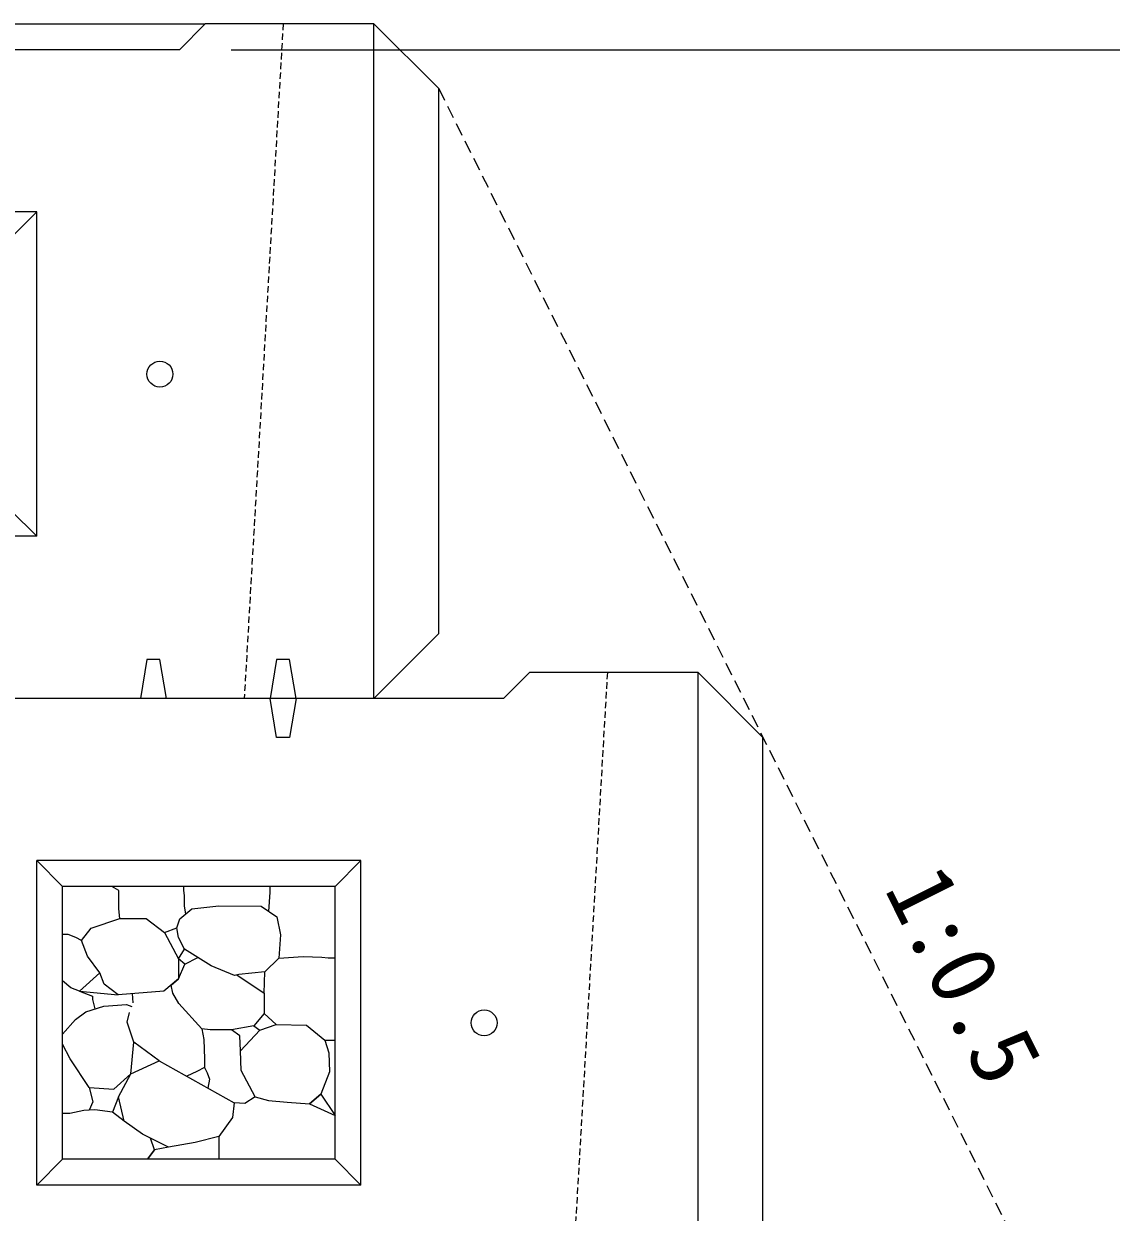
# Model space of a CAD drawing. Units: millimetres on the paper. Extents: x -6 to 835, y 0 to 594.
# Drawn here: x 413.2 to 455.13, y 461.41 to 507.21 of the extents above; entities that cross this region are included whole.
import ezdxf
from ezdxf.enums import TextEntityAlignment as Align

# ---------------------------------------------------------------- set-up
doc = ezdxf.new("R2010")
doc.units = ezdxf.units.MM
doc.linetypes.add('USER1', pattern=[0.375, 0.25, -0.125])
doc.linetypes.add('USER2', pattern=[0.75, 0.5, -0.25])
for name, color, linetype, lineweight in [('D-BGD（現況）', 6, 'Continuous', 18), ('D-STR-DIM（寸法）', 7, 'Continuous', 18), ('D-STR-STR1', 7, 'Continuous', 18), ('D-STR-STRn', 9, 'Continuous', 18), ('D-STR（構造物外形線）', 1, 'Continuous', 18)]:
    doc.layers.add(name, color=color, linetype=linetype, lineweight=lineweight)
doc.layers.add('D-STR-TXT', color=7, linetype='Continuous')
doc.styles.add('ＭＳ ゴシック', font='')
doc.styles.get('ＭＳ ゴシック').set_extended_font_data('MS Gothic')

msp = doc.modelspace()

# ---------------------------------------------------------------- linework, layer by layer
at = {"layer": 'D-BGD（現況）'}
msp.add_line((318.901, 507.212), (420.202, 507.212), dxfattribs=at)
at = {"layer": 'D-STR-DIM（寸法）'}
msp.add_line((421.202, 506.212), (500.276, 506.212), dxfattribs=at)
at = {"layer": 'D-STR-STR1', "linetype": 'USER2'}
msp.add_line((429.202, 504.712), (490.952, 381.212), dxfattribs=at)
at = {"layer": 'D-STR-STRn'}
for p, q in [((416.865, 473.811), (416.593, 473.962)), ((416.865, 473.11), (416.865, 473.811)), ((419.372, 473.817), (419.372, 473.962)), ((419.404, 473.625), (419.372, 473.817)), ((419.404, 473.209), (419.404, 473.625)), ((422.657, 473.003), (422.699, 473.752)), ((422.699, 473.752), (422.699, 473.962)), ((416.909, 472.732), (416.865, 473.11)), ((419.221, 472.721), (419.688, 473.11)), ((419.454, 472.916), (419.404, 473.209)), ((419.688, 473.11), (420.72, 473.227)), ((420.72, 473.227), (422.355, 473.208)), ((422.355, 473.208), (422.959, 472.799)), ((415.796, 472.361), (416.909, 472.732)), ((416.909, 472.732), (417.922, 472.732)), ((417.922, 472.732), (418.63, 472.192)), ((419.104, 472.371), (419.221, 472.721)), ((422.959, 472.799), (423.095, 472.099)), ((415.425, 471.889), (415.796, 472.361)), ((418.63, 472.192), (419.104, 472.371)), ((418.63, 472.192), (419.17, 471.18)), ((419.162, 472.001), (419.104, 472.371)), ((414.918, 472.118), (414.702, 472.118)), ((415.21, 472.001), (414.918, 472.118)), ((415.425, 471.889), (415.21, 472.001)), ((415.661, 471.281), (415.425, 471.889)), ((419.396, 471.554), (419.162, 472.001)), ((423.095, 472.099), (423.037, 471.204)), ((416.133, 470.641), (415.661, 471.281)), ((419.17, 471.18), (419.396, 471.554)), ((420.428, 470.912), (419.396, 471.554)), ((423.037, 471.204), (423.968, 471.266)), ((423.968, 471.266), (424.689, 471.241)), ((419.17, 471.18), (419.17, 470.405)), ((419.413, 470.972), (419.17, 471.18)), ((419.17, 470.405), (419.413, 470.972)), ((419.413, 470.972), (419.912, 471.233)), ((421.323, 470.542), (420.428, 470.912)), ((423.037, 471.204), (422.491, 470.678)), ((424.689, 471.241), (424.938, 471.216)), ((424.938, 471.216), (425.202, 471.216)), ((416.133, 470.641), (415.357, 469.932)), ((416.302, 470.202), (416.133, 470.641)), ((419.17, 470.405), (418.597, 469.932)), ((418.884, 470.168), (419.17, 470.405)), ((421.499, 470.581), (421.323, 470.542)), ((421.411, 470.562), (422.471, 469.855)), ((422.491, 470.678), (421.499, 470.581)), ((422.471, 469.855), (422.491, 470.678)), ((415.02, 470.067), (414.702, 470.337)), ((415.357, 469.932), (415.02, 470.067)), ((415.357, 469.932), (416.842, 469.797)), ((415.357, 469.932), (415.853, 469.744)), ((416.842, 469.797), (416.302, 470.202)), ((418.597, 469.932), (416.842, 469.797)), ((418.949, 469.855), (418.884, 470.168)), ((415.853, 469.744), (415.853, 469.609)), ((415.853, 469.609), (415.946, 469.248)), ((417.421, 469.479), (417.394, 469.84)), ((419.181, 469.455), (418.949, 469.855)), ((420.066, 468.485), (419.181, 469.455)), ((422.471, 469.855), (422.471, 469.075)), ((415.197, 468.835), (415.601, 469.138)), ((415.601, 469.138), (416.291, 469.357)), ((416.291, 469.357), (417.167, 469.424)), ((417.167, 469.424), (417.369, 469.346)), ((417.193, 468.732), (417.276, 469.105)), ((422.471, 469.075), (422.07, 468.591)), ((422.471, 469.075), (422.933, 468.652)), ((414.702, 468.28), (415.197, 468.835)), ((417.442, 467.963), (417.193, 468.732)), ((422.07, 468.591), (421.205, 468.443)), ((422.07, 468.591), (422.299, 468.424)), ((422.299, 468.424), (422.933, 468.652)), ((422.933, 468.652), (424.101, 468.626)), ((424.101, 468.626), (424.811, 468.043)), ((414.702, 467.893), (414.702, 468.28)), ((420.383, 468.443), (420.066, 468.485)), ((420.066, 468.485), (420.143, 468.067)), ((420.143, 468.067), (420.164, 467.32)), ((421.205, 468.443), (420.383, 468.443)), ((421.53, 468.213), (421.205, 468.443)), ((421.563, 467.637), (421.53, 468.213)), ((421.563, 467.637), (422.299, 468.424)), ((414.995, 467.32), (414.702, 467.893)), ((417.333, 466.751), (417.442, 467.963)), ((418.424, 467.252), (417.442, 467.963)), ((421.588, 466.876), (421.563, 467.637)), ((424.811, 468.043), (424.964, 467.561)), ((424.811, 468.043), (425.202, 468.043)), ((415.719, 466.226), (414.995, 467.32)), ((417.333, 466.751), (418.424, 467.252)), ((418.424, 467.252), (421.314, 465.631)), ((420.164, 467.32), (420.164, 466.987)), ((424.964, 467.561), (424.989, 466.826)), ((416.679, 466.159), (417.333, 466.751)), ((416.861, 465.867), (417.333, 466.751)), ((419.873, 466.842), (419.486, 466.657)), ((420.164, 466.987), (419.873, 466.842)), ((420.164, 466.987), (420.268, 466.79)), ((420.268, 466.79), (420.365, 466.547)), ((422.121, 465.862), (421.588, 466.876)), ((424.989, 466.826), (424.659, 465.963)), ((415.719, 466.226), (416.679, 466.159)), ((415.719, 466.226), (415.87, 465.671)), ((420.365, 466.547), (420.298, 466.201)), ((416.861, 465.867), (416.629, 465.265)), ((417.068, 464.924), (416.861, 465.867)), ((422.121, 465.862), (421.724, 465.609)), ((422.121, 465.862), (422.635, 465.723)), ((424.214, 465.59), (424.659, 465.963)), ((424.659, 465.963), (424.214, 465.59)), ((424.659, 465.963), (425.202, 465.137)), ((415.517, 465.332), (414.978, 465.214)), ((415.938, 465.366), (415.517, 465.332)), ((415.87, 465.671), (415.728, 465.349)), ((416.629, 465.265), (415.938, 465.366)), ((421.314, 465.631), (421.255, 465.071)), ((421.724, 465.609), (421.314, 465.631)), ((422.635, 465.723), (423.362, 465.661)), ((423.362, 465.661), (424.214, 465.59)), ((424.214, 465.59), (425.202, 465.137)), ((414.978, 465.214), (414.702, 465.214)), ((417.068, 464.924), (416.629, 465.265)), ((417.776, 464.423), (417.068, 464.924)), ((421.255, 465.071), (420.724, 464.335)), ((418.778, 463.922), (417.776, 464.423)), ((418.241, 463.822), (418.088, 464.267)), ((419.81, 464.099), (418.778, 463.922)), ((420.724, 464.335), (419.81, 464.099)), ((420.724, 464.335), (420.724, 463.462)), ((418.241, 463.822), (417.968, 463.462)), ((417.968, 463.462), (418.241, 463.822)), ((418.778, 463.922), (418.241, 463.822))]:
    msp.add_line(p, q, dxfattribs=at)
at = {"layer": 'D-STR（構造物外形線）'}
for p, q in [((420.202, 507.212), (419.202, 506.212)), ((426.702, 507.212), (420.202, 507.212)), ((426.702, 481.212), (426.702, 507.212)), ((429.202, 504.712), (426.702, 507.212)), ((419.202, 506.212), (377.202, 506.212)), ((429.202, 483.712), (429.202, 504.712)), ((413.702, 499.962), (401.202, 499.962)), ((413.702, 499.962), (412.702, 498.962)), ((413.702, 487.462), (413.702, 499.962)), ((413.702, 487.462), (412.702, 488.462)), ((413.702, 487.462), (401.202, 487.462)), ((429.202, 483.712), (426.702, 481.212)), ((417.952, 482.712), (417.702, 481.212)), ((418.452, 482.712), (417.952, 482.712)), ((418.702, 481.212), (418.452, 482.712)), ((422.952, 482.712), (422.702, 481.212)), ((423.452, 482.712), (422.952, 482.712)), ((423.702, 481.212), (423.452, 482.712)), ((432.702, 482.212), (431.702, 481.212)), ((439.202, 482.212), (432.702, 482.212)), ((439.202, 456.212), (439.202, 482.212)), ((441.702, 479.712), (439.202, 482.212)), ((426.702, 481.212), (379.202, 481.212)), ((431.702, 481.212), (389.702, 481.212)), ((422.952, 479.712), (422.702, 481.212)), ((423.702, 481.212), (423.452, 479.712)), ((423.452, 479.712), (422.952, 479.712)), ((441.702, 458.712), (441.702, 479.712)), ((426.202, 474.962), (413.702, 474.962)), ((413.702, 462.462), (413.702, 474.962)), ((414.702, 473.962), (413.702, 474.962)), ((426.202, 474.962), (425.202, 473.962)), ((426.202, 462.462), (426.202, 474.962)), ((414.702, 463.462), (414.702, 473.962)), ((425.202, 473.962), (414.702, 473.962)), ((425.202, 463.462), (425.202, 473.962)), ((414.702, 463.462), (413.702, 462.462)), ((425.202, 463.462), (414.702, 463.462)), ((426.202, 462.462), (425.202, 463.462)), ((426.202, 462.462), (413.702, 462.462))]:
    msp.add_line(p, q, dxfattribs=at)
at = {"layer": 'D-STR（構造物外形線）', "linetype": 'USER1'}
for p, q in [((423.202, 507.212), (421.702, 481.212)), ((435.702, 482.212), (434.202, 456.212))]:
    msp.add_line(p, q, dxfattribs=at)
at = {"layer": 'D-STR（構造物外形線）'}
for centre in [(418.452, 493.712), (430.952, 468.712)]:
    msp.add_circle(centre, 0.5, dxfattribs=at)

# ---------------------------------------------------------------- texts
at = {"layer": 'D-STR-TXT', "style": 'ＭＳ ゴシック'}
msp.add_text('1:0.5', height=2.566, rotation=296.565, dxfattribs=at).set_placement((445.669, 473.54), align=Align.BOTTOM_LEFT)

doc.saveas('drawing.dxf')
